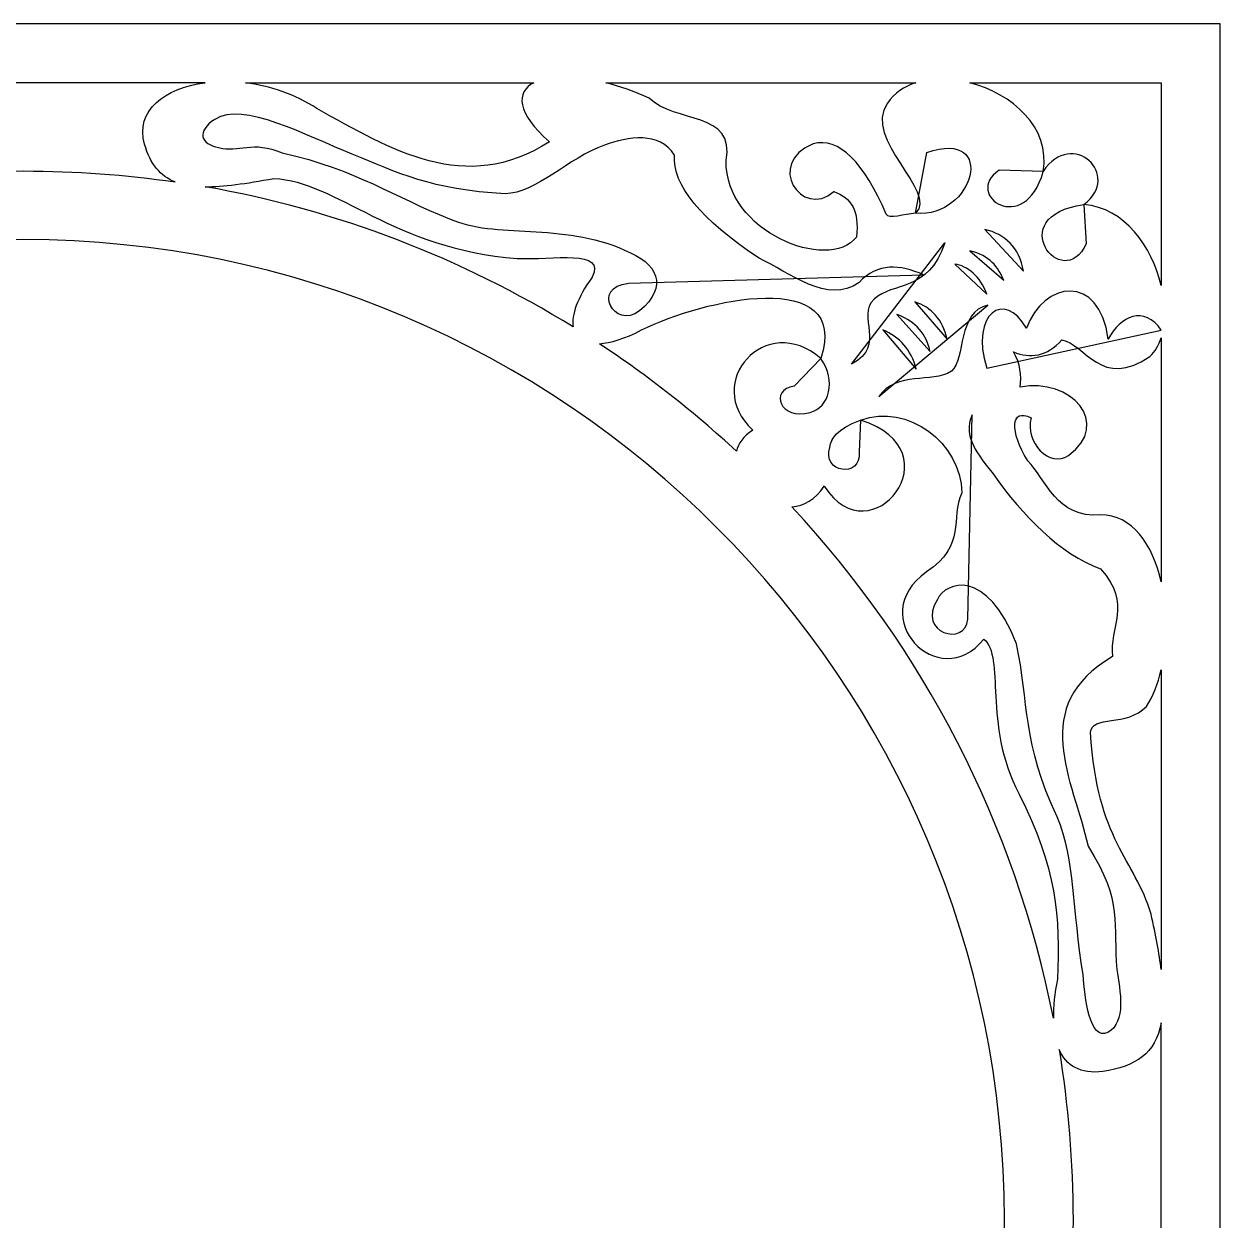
# Model space of a CAD drawing. Header units: centimetres. Extents: x -11.6 to 13.8, y -13.3 to 12.1.
# Drawn here: x 1.1 to 13.8, y -0.61 to 12.09 of the extents above; entities that cross this region are included whole.
import ezdxf

# ---------------------------------------------------------------- set-up
doc = ezdxf.new("R2010")
doc.units = ezdxf.units.CM
doc.header["$MEASUREMENT"] = 0
doc.layers.add('layer 1', color=7, linetype='Continuous')

msp = doc.modelspace()

# ---------------------------------------------------------------- linework, layer by layer
at = {"layer": 'layer 1', "color": 242}
for points, knots in [([(-11.59561, 12.09114), (-11.59561, 12.09114), (13.79754, 12.09114), (13.79754, 12.09114), (13.79754, 12.09114), (13.79754, 12.09114), (13.79754, -13.30201), (13.79754, -13.30201), (13.79754, -13.30201), (13.79754, -13.30201), (-11.59561, -13.30201), (-11.59561, -13.30201), (-11.59561, -13.30201), (-11.59561, -13.30201), (-11.59561, 12.09114), (-11.59561, 12.09114)], [0, 0, 0, 0, 0.2, 0.2, 0.2, 0.2, 0.4, 0.4, 0.4, 0.4, 0.6, 0.6, 0.6, 0.6, 1, 1, 1, 1]), ([(-0.17827, 10.81393), (-0.07832, 11.17154), (-0.38869, 11.40904), (-0.82152, 11.46672), (-0.82152, 11.46672), (-0.82152, 11.46672), (3.02444, 11.46672), (3.02444, 11.46672), (3.02444, 11.46672), (2.59161, 11.40904), (2.28125, 11.17154), (2.38119, 10.81393), (2.38119, 10.81393), (2.44472, 10.60159), (2.54657, 10.47636), (2.7053, 10.41371), (2.7053, 10.41371), (2.18121, 10.49002), (1.64564, 10.53008), (1.10096, 10.53008), (1.10096, 10.53008), (0.55681, 10.53008), (0.02175, 10.49009), (-0.50185, 10.41392), (-0.50185, 10.41392), (-0.34342, 10.47665), (-0.24172, 10.60183), (-0.17827, 10.81393)], [0, 0, 0, 0, 0.125, 0.125, 0.125, 0.125, 0.25, 0.25, 0.25, 0.25, 0.375, 0.375, 0.375, 0.375, 0.5, 0.5, 0.5, 0.5, 0.625, 0.625, 0.625, 0.625, 0.75, 0.75, 0.75, 0.75, 1, 1, 1, 1]), ([(3.45339, 11.46672), (3.71075, 11.43489), (3.97768, 11.34635), (4.21014, 11.19177), (4.21014, 11.19177), (5.00316, 10.75632), (5.77763, 10.26668), (6.68002, 10.83893), (6.68002, 10.83893), (6.32551, 11.1497), (6.32077, 11.36709), (6.51347, 11.46672), (6.51347, 11.46672), (6.51347, 11.46672), (3.45339, 11.46672), (3.45339, 11.46672)], [0, 0, 0, 0, 0.2, 0.2, 0.2, 0.2, 0.4, 0.4, 0.4, 0.4, 0.6, 0.6, 0.6, 0.6, 1, 1, 1, 1]), ([(7.27824, 11.46672), (7.42438, 11.4295), (7.58006, 11.37503), (7.73853, 11.30203), (7.73853, 11.30203), (8.01051, 11.03464), (8.65745, 11.16563), (8.55447, 10.64046), (8.55447, 10.64046), (8.53973, 9.888), (9.63839, 9.44733), (9.93824, 9.82764), (9.93824, 9.82764), (9.9702, 10.11877), (9.88088, 10.24176), (9.69773, 10.31108), (9.69773, 10.31108), (9.35483, 10.01542), (8.96505, 10.61479), (9.47924, 10.81687), (9.47924, 10.81687), (9.74801, 10.8978), (10.02253, 10.61471), (10.25441, 10.0715), (10.25441, 10.0715), (10.27828, 10.01559), (10.44751, 10.0723), (10.56542, 10.08107), (10.56542, 10.08107), (10.8057, 10.31715), (9.99486, 10.86387), (10.26628, 11.25128), (10.26628, 11.25128), (10.33991, 11.35668), (10.44591, 11.42695), (10.56914, 11.46672), (10.56914, 11.46672), (10.56914, 11.46672), (7.27824, 11.46672), (7.27824, 11.46672)], [0, 0, 0, 0, 0.09090909, 0.09090909, 0.09090909, 0.09090909, 0.18181818, 0.18181818, 0.18181818, 0.18181818, 0.27272727, 0.27272727, 0.27272727, 0.27272727, 0.36363636, 0.36363636, 0.36363636, 0.36363636, 0.45454545, 0.45454545, 0.45454545, 0.45454545, 0.54545455, 0.54545455, 0.54545455, 0.54545455, 0.63636364, 0.63636364, 0.63636364, 0.63636364, 0.72727273, 0.72727273, 0.72727273, 0.72727273, 0.81818182, 0.81818182, 0.81818182, 0.81818182, 1, 1, 1, 1]), ([(11.14195, 11.46672), (11.58815, 11.35082), (12.00073, 10.99284), (11.92022, 10.52489), (11.92022, 10.52489), (12.22505, 10.9908), (12.76637, 10.48338), (12.35236, 10.17451), (12.35236, 10.17451), (12.78508, 10.13908), (13.07488, 9.72547), (13.17312, 9.31543), (13.17312, 9.31543), (13.17312, 9.31543), (13.17312, 11.46672), (13.17312, 11.46672), (13.17312, 11.46672), (13.17312, 11.46672), (11.14195, 11.46672), (11.14195, 11.46672)], [0, 0, 0, 0, 0.16666667, 0.16666667, 0.16666667, 0.16666667, 0.33333333, 0.33333333, 0.33333333, 0.33333333, 0.5, 0.5, 0.5, 0.5, 0.66666667, 0.66666667, 0.66666667, 0.66666667, 1, 1, 1, 1]), ([(7.52134, 9.33777), (7.11352, 9.30399), (7.3708, 8.83857), (7.63385, 9.04427), (7.63385, 9.04427), (7.95107, 9.30598), (7.82713, 9.55219), (7.47732, 9.68998), (7.47732, 9.68998), (6.80388, 9.99164), (6.10598, 9.80412), (5.61843, 10.02263), (5.61843, 10.02263), (5.02655, 10.25633), (4.64074, 10.5403), (3.84277, 10.72374), (3.84277, 10.72374), (3.52738, 10.85753), (3.38289, 10.7249), (3.16804, 10.77827), (3.16804, 10.77827), (2.97178, 10.81791), (2.93302, 10.94803), (3.12714, 11.07815), (3.12714, 11.07815), (3.41728, 11.27716), (4.10451, 10.89813), (4.58566, 10.71011), (4.58566, 10.71011), (5.06086, 10.51195), (5.42903, 10.33135), (6.20774, 10.28755), (6.20774, 10.28755), (6.53977, 10.29433), (6.87682, 10.66805), (7.26414, 10.80553), (7.26414, 10.80553), (7.5112, 10.89626), (7.84872, 10.94998), (8.0053, 10.69929), (8.0053, 10.69929), (7.98351, 10.38094), (8.28343, 10.01568), (8.90504, 9.60352), (8.90504, 9.60352), (9.22338, 9.45775), (9.6322, 9.1059), (9.96562, 9.34717), (9.96562, 9.34717), (10.16332, 9.55665), (10.39789, 9.53988), (10.64923, 9.42759), (10.64923, 9.42759), (10.64923, 9.42759), (7.52134, 9.33777), (7.52134, 9.33777)], [0, 0, 0, 0, 0.06666667, 0.06666667, 0.06666667, 0.06666667, 0.13333333, 0.13333333, 0.13333333, 0.13333333, 0.2, 0.2, 0.2, 0.2, 0.26666667, 0.26666667, 0.26666667, 0.26666667, 0.33333333, 0.33333333, 0.33333333, 0.33333333, 0.4, 0.4, 0.4, 0.4, 0.46666667, 0.46666667, 0.46666667, 0.46666667, 0.53333333, 0.53333333, 0.53333333, 0.53333333, 0.6, 0.6, 0.6, 0.6, 0.66666667, 0.66666667, 0.66666667, 0.66666667, 0.73333333, 0.73333333, 0.73333333, 0.73333333, 0.8, 0.8, 0.8, 0.8, 0.86666667, 0.86666667, 0.86666667, 0.86666667, 1, 1, 1, 1]), ([(10.56542, 10.08107), (11.1833, 10.02329), (11.442, 10.98602), (10.68589, 10.72709), (10.68589, 10.72709), (10.68589, 10.72709), (10.56542, 10.08107), (10.56542, 10.08107)], [0, 0, 0, 0, 0.33333333, 0.33333333, 0.33333333, 0.33333333, 1, 1, 1, 1]), ([(6.93147, 8.87419), (6.91146, 8.99804), (6.97268, 9.18066), (7.1317, 9.40367), (7.1317, 9.40367), (7.28882, 9.70422), (6.70938, 9.58291), (6.33751, 9.60222), (6.33751, 9.60222), (5.02009, 9.69831), (4.42182, 10.42158), (3.75391, 10.4507), (3.75391, 10.4507), (3.45502, 10.39627), (3.21529, 10.36216), (3.0234, 10.36301), (3.0234, 10.36301), (4.43414, 10.11564), (5.755, 9.60144), (6.93147, 8.87419)], [0, 0, 0, 0, 0.16666667, 0.16666667, 0.16666667, 0.16666667, 0.33333333, 0.33333333, 0.33333333, 0.33333333, 0.5, 0.5, 0.5, 0.5, 0.66666667, 0.66666667, 0.66666667, 0.66666667, 1, 1, 1, 1]), ([(11.92022, 10.52489), (11.7275, 9.82676), (11.06089, 10.27328), (11.45141, 10.53753), (11.45141, 10.53753), (11.45141, 10.53753), (11.92022, 10.52489), (11.92022, 10.52489)], [0, 0, 0, 0, 0.33333333, 0.33333333, 0.33333333, 0.33333333, 1, 1, 1, 1]), ([(12.35236, 10.17451), (11.47837, 10.05371), (12.12588, 9.21721), (12.37733, 9.75743), (12.37733, 9.75743), (12.37733, 9.75743), (12.35236, 10.17451), (12.35236, 10.17451)], [0, 0, 0, 0, 0.33333333, 0.33333333, 0.33333333, 0.33333333, 1, 1, 1, 1]), ([(11.29914, 9.91038), (11.51761, 9.85712), (11.66566, 9.72171), (11.7108, 9.46622), (11.7108, 9.46622), (11.7108, 9.46622), (11.29914, 9.91038), (11.29914, 9.91038)], [0, 0, 0, 0, 0.33333333, 0.33333333, 0.33333333, 0.33333333, 1, 1, 1, 1]), ([(1.10096, 9.80159), (6.83296, 9.80159), (11.50799, 5.12656), (11.50799, -0.60544), (11.50799, -0.60544), (11.50799, -6.33743), (6.83296, -11.01246), (1.10096, -11.01246), (1.10096, -11.01246), (-4.63103, -11.01246), (-9.30606, -6.33743), (-9.30606, -0.60544), (-9.30606, -0.60544), (-9.30606, 5.12656), (-4.63103, 9.80159), (1.10096, 9.80159)], [0, 0, 0, 0, 0.2, 0.2, 0.2, 0.2, 0.4, 0.4, 0.4, 0.4, 0.6, 0.6, 0.6, 0.6, 1, 1, 1, 1]), ([(9.88602, 8.48121), (10.26793, 8.6827), (9.92585, 8.9826), (10.12501, 9.17004), (10.12501, 9.17004), (10.31947, 9.35514), (10.70372, 9.23799), (10.8771, 9.7675), (10.8771, 9.7675), (10.8771, 9.7675), (9.88602, 8.48121), (9.88602, 8.48121)], [0, 0, 0, 0, 0.25, 0.25, 0.25, 0.25, 0.5, 0.5, 0.5, 0.5, 1, 1, 1, 1]), ([(11.14025, 9.68289), (11.35729, 9.63375), (11.43899, 9.50849), (11.50136, 9.37234), (11.50136, 9.37234), (11.50136, 9.37234), (11.14025, 9.68289), (11.14025, 9.68289)], [0, 0, 0, 0, 0.33333333, 0.33333333, 0.33333333, 0.33333333, 1, 1, 1, 1]), ([(10.98137, 9.54206), (11.11257, 9.5228), (11.25701, 9.41206), (11.32081, 9.22429), (11.32081, 9.22429), (11.32081, 9.22429), (10.98137, 9.54206), (10.98137, 9.54206)], [0, 0, 0, 0, 0.33333333, 0.33333333, 0.33333333, 0.33333333, 1, 1, 1, 1]), ([(8.6637, 7.55497), (8.68378, 7.63741), (8.73804, 7.71583), (8.83688, 7.78025), (8.83688, 7.78025), (8.29466, 8.28109), (8.97578, 9.04527), (9.561, 8.5394), (9.561, 8.5394), (9.87614, 9.51949), (8.30859, 9.16873), (7.65727, 8.84307), (7.65727, 8.84307), (7.47807, 8.74988), (7.32657, 8.70348), (7.20884, 8.6969), (7.20884, 8.6969), (7.72518, 8.35633), (8.21182, 7.9742), (8.6637, 7.55497)], [0, 0, 0, 0, 0.16666667, 0.16666667, 0.16666667, 0.16666667, 0.33333333, 0.33333333, 0.33333333, 0.33333333, 0.5, 0.5, 0.5, 0.5, 0.66666667, 0.66666667, 0.66666667, 0.66666667, 1, 1, 1, 1]), ([(11.32018, 8.43781), (11.14072, 9.02138), (11.51123, 9.27183), (11.74304, 8.86067), (11.74304, 8.86067), (11.91862, 9.35888), (12.5201, 9.45365), (12.61063, 8.74402), (12.61063, 8.74402), (12.73312, 8.99381), (12.99803, 9.1035), (13.17312, 8.84093), (13.17312, 8.84093), (13.17312, 8.84093), (11.32018, 8.43781), (11.32018, 8.43781)], [0, 0, 0, 0, 0.2, 0.2, 0.2, 0.2, 0.4, 0.4, 0.4, 0.4, 0.6, 0.6, 0.6, 0.6, 1, 1, 1, 1]), ([(10.17421, 8.13679), (10.36868, 8.40857), (10.73184, 8.27268), (10.94739, 8.40389), (10.94739, 8.40389), (11.09734, 8.53275), (11.00831, 9.04118), (11.33399, 9.10678), (11.33399, 9.10678), (11.33399, 9.10678), (10.17421, 8.13679), (10.17421, 8.13679)], [0, 0, 0, 0, 0.25, 0.25, 0.25, 0.25, 0.5, 0.5, 0.5, 0.5, 1, 1, 1, 1]), ([(10.55635, 9.14071), (10.73805, 9.082), (10.85265, 8.95062), (10.90017, 8.74657), (10.90017, 8.74657), (10.90017, 8.74657), (10.55635, 9.14071), (10.55635, 9.14071)], [0, 0, 0, 0, 0.33333333, 0.33333333, 0.33333333, 0.33333333, 1, 1, 1, 1]), ([(10.36767, 9.00653), (10.52447, 8.94519), (10.66393, 8.85304), (10.71987, 8.61239), (10.71987, 8.61239), (10.71987, 8.61239), (10.36767, 9.00653), (10.36767, 9.00653)], [0, 0, 0, 0, 0.33333333, 0.33333333, 0.33333333, 0.33333333, 1, 1, 1, 1]), ([(10.21672, 8.84301), (10.39492, 8.76963), (10.51792, 8.63546), (10.57312, 8.4279), (10.57312, 8.4279), (10.57312, 8.4279), (10.21672, 8.84301), (10.21672, 8.84301)], [0, 0, 0, 0, 0.33333333, 0.33333333, 0.33333333, 0.33333333, 1, 1, 1, 1]), ([(13.17312, 8.75833), (13.14728, 8.67885), (13.1077, 8.61154), (13.05343, 8.56276), (13.05343, 8.56276), (12.53876, 8.206), (12.36559, 8.69295), (12.11877, 8.73795), (12.11877, 8.73795), (11.95724, 8.55841), (11.78427, 8.53902), (11.60488, 8.60948), (11.60488, 8.60948), (11.67847, 8.4849), (11.69067, 8.36032), (11.67496, 8.23574), (11.67496, 8.23574), (12.21682, 8.33927), (12.65374, 7.85016), (12.18885, 7.51162), (12.18885, 7.51162), (11.98905, 7.36916), (11.72245, 7.65311), (11.79175, 7.90872), (11.79175, 7.90872), (11.56909, 8.02478), (11.56412, 7.76134), (11.75671, 7.45323), (11.75671, 7.45323), (11.9467, 7.26247), (12.06302, 6.83734), (12.52755, 6.88094), (12.52755, 6.88094), (12.8666, 6.8829), (13.08126, 6.56697), (13.17312, 6.16914), (13.17312, 6.16914), (13.17312, 6.16914), (13.17312, 8.75833), (13.17312, 8.75833)], [0, 0, 0, 0, 0.09090909, 0.09090909, 0.09090909, 0.09090909, 0.18181818, 0.18181818, 0.18181818, 0.18181818, 0.27272727, 0.27272727, 0.27272727, 0.27272727, 0.36363636, 0.36363636, 0.36363636, 0.36363636, 0.45454545, 0.45454545, 0.45454545, 0.45454545, 0.54545455, 0.54545455, 0.54545455, 0.54545455, 0.63636364, 0.63636364, 0.63636364, 0.63636364, 0.72727273, 0.72727273, 0.72727273, 0.72727273, 0.81818182, 0.81818182, 0.81818182, 0.81818182, 1, 1, 1, 1]), ([(9.561, 8.5394), (9.72619, 8.30261), (9.65085, 8.01991), (9.44598, 7.96677), (9.44598, 7.96677), (9.12665, 7.87768), (9.00878, 8.20936), (9.2774, 8.24636), (9.2774, 8.24636), (9.2774, 8.24636), (9.561, 8.5394), (9.561, 8.5394)], [0, 0, 0, 0, 0.25, 0.25, 0.25, 0.25, 0.5, 0.5, 0.5, 0.5, 1, 1, 1, 1]), ([(12.02804, 1.53795), (12.02681, 1.66092), (12.04178, 1.80018), (12.07182, 1.95227), (12.07182, 1.95227), (12.09985, 2.60631), (12.0638, 3.13982), (11.66328, 3.91439), (11.66328, 3.91439), (11.27086, 4.67759), (11.52126, 5.36714), (11.28954, 5.56118), (11.28954, 5.56118), (10.81355, 4.96829), (10.01066, 5.80171), (10.68222, 6.27362), (10.68222, 6.27362), (11.10812, 6.56731), (10.93137, 6.83422), (11.05595, 7.11453), (11.05595, 7.11453), (11.04516, 7.64356), (10.48659, 8.06933), (9.98146, 7.88536), (9.98146, 7.88536), (11.01372, 7.56273), (10.08707, 6.41027), (9.59604, 7.1846), (9.59604, 7.1846), (9.50075, 7.04141), (9.37823, 6.97659), (9.2533, 6.96596), (9.2533, 6.96596), (10.63814, 5.47594), (11.62156, 3.60838), (12.02804, 1.53795)], [0, 0, 0, 0, 0.1, 0.1, 0.1, 0.1, 0.2, 0.2, 0.2, 0.2, 0.3, 0.3, 0.3, 0.3, 0.4, 0.4, 0.4, 0.4, 0.5, 0.5, 0.5, 0.5, 0.6, 0.6, 0.6, 0.6, 0.7, 0.7, 0.7, 0.7, 0.8, 0.8, 0.8, 0.8, 1, 1, 1, 1]), ([(9.98146, 7.88536), (9.72151, 7.78915), (9.67346, 7.69294), (9.65568, 7.59672), (9.65568, 7.59672), (9.56192, 7.32874), (9.99112, 7.25913), (9.96816, 7.54738), (9.96816, 7.54738), (9.96816, 7.54738), (9.98146, 7.88536), (9.98146, 7.88536)], [0, 0, 0, 0, 0.25, 0.25, 0.25, 0.25, 0.5, 0.5, 0.5, 0.5, 1, 1, 1, 1]), ([(11.12064, 5.77442), (11.10084, 5.47618), (10.57048, 5.62412), (10.7964, 5.98212), (10.7964, 5.98212), (10.88676, 6.17343), (11.31998, 6.32343), (11.63699, 5.50963), (11.63699, 5.50963), (11.76885, 4.89612), (11.69839, 4.45195), (12.0686, 3.67513), (12.0686, 3.67513), (12.26035, 3.20051), (12.22963, 2.70786), (12.34328, 1.99895), (12.34328, 1.99895), (12.35876, 1.75661), (12.41597, 1.28805), (12.60573, 1.3862), (12.60573, 1.3862), (12.80598, 1.49433), (12.73589, 1.83075), (12.70185, 2.05302), (12.70185, 2.05302), (12.65881, 2.53237), (12.77302, 2.76916), (12.39755, 3.36263), (12.39755, 3.36263), (12.23481, 4.07832), (11.75684, 4.85088), (12.65587, 5.3751), (12.65587, 5.3751), (12.61382, 5.68548), (12.87213, 5.92978), (12.52971, 6.30624), (12.52971, 6.30624), (12.10057, 6.46302), (11.70291, 6.86783), (11.38831, 7.31548), (11.38831, 7.31548), (11.2325, 7.51352), (11.06036, 7.70952), (11.16604, 7.94025), (11.16604, 7.94025), (11.16604, 7.94025), (11.12064, 5.77442), (11.12064, 5.77442)], [0, 0, 0, 0, 0.07692308, 0.07692308, 0.07692308, 0.07692308, 0.15384615, 0.15384615, 0.15384615, 0.15384615, 0.23076923, 0.23076923, 0.23076923, 0.23076923, 0.30769231, 0.30769231, 0.30769231, 0.30769231, 0.38461538, 0.38461538, 0.38461538, 0.38461538, 0.46153846, 0.46153846, 0.46153846, 0.46153846, 0.53846154, 0.53846154, 0.53846154, 0.53846154, 0.61538462, 0.61538462, 0.61538462, 0.61538462, 0.69230769, 0.69230769, 0.69230769, 0.69230769, 0.76923077, 0.76923077, 0.76923077, 0.76923077, 0.84615385, 0.84615385, 0.84615385, 0.84615385, 1, 1, 1, 1]), ([(13.17312, 5.23556), (13.13813, 5.08719), (13.08545, 4.95265), (13.01496, 4.84531), (13.01496, 4.84531), (12.81299, 4.63026), (12.43022, 4.7567), (12.42243, 4.56844), (12.42243, 4.56844), (12.49594, 3.41048), (12.89085, 3.23014), (13.0648, 2.64135), (13.0648, 2.64135), (13.11598, 2.41758), (13.15212, 2.22275), (13.17312, 2.0531), (13.17312, 2.0531), (13.17312, 2.0531), (13.17312, 5.23556), (13.17312, 5.23556)], [0, 0, 0, 0, 0.16666667, 0.16666667, 0.16666667, 0.16666667, 0.33333333, 0.33333333, 0.33333333, 0.33333333, 0.5, 0.5, 0.5, 0.5, 0.66666667, 0.66666667, 0.66666667, 0.66666667, 1, 1, 1, 1]), ([(13.17312, -2.69313), (13.10929, -2.36927), (12.90421, -2.23062), (12.55249, -2.17698), (12.55249, -2.17698), (12.31696, -2.14862), (12.16599, -2.23634), (12.08916, -2.40925), (12.08916, -2.40925), (12.18554, -1.82181), (12.23648, -1.21943), (12.23648, -0.60544), (12.23648, -0.60544), (12.23648, 0.01141), (12.18505, 0.61655), (12.08779, 1.20658), (12.08779, 1.20658), (12.16419, 1.03162), (12.31556, 0.94267), (12.55249, 0.9712), (12.55249, 0.9712), (12.90421, 1.02484), (13.10929, 1.1635), (13.17312, 1.48737), (13.17312, 1.48737), (13.17312, 1.48737), (13.17312, -2.69313), (13.17312, -2.69313)], [0, 0, 0, 0, 0.125, 0.125, 0.125, 0.125, 0.25, 0.25, 0.25, 0.25, 0.375, 0.375, 0.375, 0.375, 0.5, 0.5, 0.5, 0.5, 0.625, 0.625, 0.625, 0.625, 0.75, 0.75, 0.75, 0.75, 1, 1, 1, 1])]:
    msp.add_open_spline(points, degree=3, knots=knots, dxfattribs=at)
at = {"layer": 'layer 1', "color": 242, "lineweight": 9}
for points, knots in [([(-11.59561, 12.09114), (-11.59561, 12.09114), (13.79754, 12.09114), (13.79754, 12.09114), (13.79754, 12.09114), (13.79754, 12.09114), (13.79754, -13.30201), (13.79754, -13.30201), (13.79754, -13.30201), (13.79754, -13.30201), (-11.59561, -13.30201), (-11.59561, -13.30201), (-11.59561, -13.30201), (-11.59561, -13.30201), (-11.59561, 12.09114), (-11.59561, 12.09114)], [0, 0, 0, 0, 0.2, 0.2, 0.2, 0.2, 0.4, 0.4, 0.4, 0.4, 0.6, 0.6, 0.6, 0.6, 1, 1, 1, 1]), ([(-0.17827, 10.81393), (-0.07832, 11.17154), (-0.38869, 11.40904), (-0.82152, 11.46672), (-0.82152, 11.46672), (-0.82152, 11.46672), (3.02444, 11.46672), (3.02444, 11.46672), (3.02444, 11.46672), (2.59161, 11.40904), (2.28125, 11.17154), (2.38119, 10.81393), (2.38119, 10.81393), (2.44472, 10.60159), (2.54657, 10.47636), (2.7053, 10.41371), (2.7053, 10.41371), (2.18121, 10.49002), (1.64564, 10.53008), (1.10096, 10.53008), (1.10096, 10.53008), (0.55681, 10.53008), (0.02175, 10.49009), (-0.50185, 10.41392), (-0.50185, 10.41392), (-0.34342, 10.47665), (-0.24172, 10.60183), (-0.17827, 10.81393)], [0, 0, 0, 0, 0.125, 0.125, 0.125, 0.125, 0.25, 0.25, 0.25, 0.25, 0.375, 0.375, 0.375, 0.375, 0.5, 0.5, 0.5, 0.5, 0.625, 0.625, 0.625, 0.625, 0.75, 0.75, 0.75, 0.75, 1, 1, 1, 1]), ([(3.45339, 11.46672), (3.71075, 11.43489), (3.97768, 11.34635), (4.21014, 11.19177), (4.21014, 11.19177), (5.00316, 10.75632), (5.77763, 10.26668), (6.68002, 10.83893), (6.68002, 10.83893), (6.32551, 11.1497), (6.32077, 11.36709), (6.51347, 11.46672), (6.51347, 11.46672), (6.51347, 11.46672), (3.45339, 11.46672), (3.45339, 11.46672)], [0, 0, 0, 0, 0.2, 0.2, 0.2, 0.2, 0.4, 0.4, 0.4, 0.4, 0.6, 0.6, 0.6, 0.6, 1, 1, 1, 1]), ([(7.27824, 11.46672), (7.42438, 11.4295), (7.58006, 11.37503), (7.73853, 11.30203), (7.73853, 11.30203), (8.01051, 11.03464), (8.65745, 11.16563), (8.55447, 10.64046), (8.55447, 10.64046), (8.53973, 9.888), (9.63839, 9.44733), (9.93824, 9.82764), (9.93824, 9.82764), (9.9702, 10.11877), (9.88088, 10.24176), (9.69773, 10.31108), (9.69773, 10.31108), (9.35483, 10.01542), (8.96505, 10.61479), (9.47924, 10.81687), (9.47924, 10.81687), (9.74801, 10.8978), (10.02253, 10.61471), (10.25441, 10.0715), (10.25441, 10.0715), (10.27828, 10.01559), (10.44751, 10.0723), (10.56542, 10.08107), (10.56542, 10.08107), (10.8057, 10.31715), (9.99486, 10.86387), (10.26628, 11.25128), (10.26628, 11.25128), (10.33991, 11.35668), (10.44591, 11.42695), (10.56914, 11.46672), (10.56914, 11.46672), (10.56914, 11.46672), (7.27824, 11.46672), (7.27824, 11.46672)], [0, 0, 0, 0, 0.09090909, 0.09090909, 0.09090909, 0.09090909, 0.18181818, 0.18181818, 0.18181818, 0.18181818, 0.27272727, 0.27272727, 0.27272727, 0.27272727, 0.36363636, 0.36363636, 0.36363636, 0.36363636, 0.45454545, 0.45454545, 0.45454545, 0.45454545, 0.54545455, 0.54545455, 0.54545455, 0.54545455, 0.63636364, 0.63636364, 0.63636364, 0.63636364, 0.72727273, 0.72727273, 0.72727273, 0.72727273, 0.81818182, 0.81818182, 0.81818182, 0.81818182, 1, 1, 1, 1]), ([(11.14195, 11.46672), (11.58815, 11.35082), (12.00073, 10.99284), (11.92022, 10.52489), (11.92022, 10.52489), (12.22505, 10.9908), (12.76637, 10.48338), (12.35236, 10.17451), (12.35236, 10.17451), (12.78508, 10.13908), (13.07488, 9.72547), (13.17312, 9.31543), (13.17312, 9.31543), (13.17312, 9.31543), (13.17312, 11.46672), (13.17312, 11.46672), (13.17312, 11.46672), (13.17312, 11.46672), (11.14195, 11.46672), (11.14195, 11.46672)], [0, 0, 0, 0, 0.16666667, 0.16666667, 0.16666667, 0.16666667, 0.33333333, 0.33333333, 0.33333333, 0.33333333, 0.5, 0.5, 0.5, 0.5, 0.66666667, 0.66666667, 0.66666667, 0.66666667, 1, 1, 1, 1]), ([(7.52134, 9.33777), (7.11352, 9.30399), (7.3708, 8.83857), (7.63385, 9.04427), (7.63385, 9.04427), (7.95107, 9.30598), (7.82713, 9.55219), (7.47732, 9.68998), (7.47732, 9.68998), (6.80388, 9.99164), (6.10598, 9.80412), (5.61843, 10.02263), (5.61843, 10.02263), (5.02655, 10.25633), (4.64074, 10.5403), (3.84277, 10.72374), (3.84277, 10.72374), (3.52738, 10.85753), (3.38289, 10.7249), (3.16804, 10.77827), (3.16804, 10.77827), (2.97178, 10.81791), (2.93302, 10.94803), (3.12714, 11.07815), (3.12714, 11.07815), (3.41728, 11.27716), (4.10451, 10.89813), (4.58566, 10.71011), (4.58566, 10.71011), (5.06086, 10.51195), (5.42903, 10.33135), (6.20774, 10.28755), (6.20774, 10.28755), (6.53977, 10.29433), (6.87682, 10.66805), (7.26414, 10.80553), (7.26414, 10.80553), (7.5112, 10.89626), (7.84872, 10.94998), (8.0053, 10.69929), (8.0053, 10.69929), (7.98351, 10.38094), (8.28343, 10.01568), (8.90504, 9.60352), (8.90504, 9.60352), (9.22338, 9.45775), (9.6322, 9.1059), (9.96562, 9.34717), (9.96562, 9.34717), (10.16332, 9.55665), (10.39789, 9.53988), (10.64923, 9.42759)], [0, 0, 0, 0, 0.07142857, 0.07142857, 0.07142857, 0.07142857, 0.14285714, 0.14285714, 0.14285714, 0.14285714, 0.21428571, 0.21428571, 0.21428571, 0.21428571, 0.28571429, 0.28571429, 0.28571429, 0.28571429, 0.35714286, 0.35714286, 0.35714286, 0.35714286, 0.42857143, 0.42857143, 0.42857143, 0.42857143, 0.5, 0.5, 0.5, 0.5, 0.57142857, 0.57142857, 0.57142857, 0.57142857, 0.64285714, 0.64285714, 0.64285714, 0.64285714, 0.71428571, 0.71428571, 0.71428571, 0.71428571, 0.78571429, 0.78571429, 0.78571429, 0.78571429, 0.85714286, 0.85714286, 0.85714286, 0.85714286, 1, 1, 1, 1]), ([(6.93147, 8.87419), (6.91146, 8.99804), (6.97268, 9.18066), (7.1317, 9.40367), (7.1317, 9.40367), (7.28882, 9.70422), (6.70938, 9.58291), (6.33751, 9.60222), (6.33751, 9.60222), (5.02009, 9.69831), (4.42182, 10.42158), (3.75391, 10.4507), (3.75391, 10.4507), (3.45502, 10.39627), (3.21529, 10.36216), (3.0234, 10.36301), (3.0234, 10.36301), (4.43414, 10.11564), (5.755, 9.60144), (6.93147, 8.87419)], [0, 0, 0, 0, 0.16666667, 0.16666667, 0.16666667, 0.16666667, 0.33333333, 0.33333333, 0.33333333, 0.33333333, 0.5, 0.5, 0.5, 0.5, 0.66666667, 0.66666667, 0.66666667, 0.66666667, 1, 1, 1, 1]), ([(1.10096, 9.80159), (6.83296, 9.80159), (11.50799, 5.12656), (11.50799, -0.60544), (11.50799, -0.60544), (11.50799, -6.33743), (6.83296, -11.01246), (1.10096, -11.01246), (1.10096, -11.01246), (-4.63103, -11.01246), (-9.30606, -6.33743), (-9.30606, -0.60544), (-9.30606, -0.60544), (-9.30606, 5.12656), (-4.63103, 9.80159), (1.10096, 9.80159)], [0, 0, 0, 0, 0.2, 0.2, 0.2, 0.2, 0.4, 0.4, 0.4, 0.4, 0.6, 0.6, 0.6, 0.6, 1, 1, 1, 1]), ([(9.88602, 8.48121), (10.26793, 8.6827), (9.92585, 8.9826), (10.12501, 9.17004), (10.12501, 9.17004), (10.31947, 9.35514), (10.70372, 9.23799), (10.8771, 9.7675)], [0, 0, 0, 0, 0.33333333, 0.33333333, 0.33333333, 0.33333333, 1, 1, 1, 1]), ([(8.6637, 7.55497), (8.68378, 7.63741), (8.73804, 7.71583), (8.83688, 7.78025), (8.83688, 7.78025), (8.29466, 8.28109), (8.97578, 9.04527), (9.561, 8.5394), (9.561, 8.5394), (9.87614, 9.51949), (8.30859, 9.16873), (7.65727, 8.84307), (7.65727, 8.84307), (7.47807, 8.74988), (7.32657, 8.70348), (7.20884, 8.6969), (7.20884, 8.6969), (7.72518, 8.35633), (8.21182, 7.9742), (8.6637, 7.55497)], [0, 0, 0, 0, 0.16666667, 0.16666667, 0.16666667, 0.16666667, 0.33333333, 0.33333333, 0.33333333, 0.33333333, 0.5, 0.5, 0.5, 0.5, 0.66666667, 0.66666667, 0.66666667, 0.66666667, 1, 1, 1, 1]), ([(11.32018, 8.43781), (11.14072, 9.02138), (11.51123, 9.27183), (11.74304, 8.86067), (11.74304, 8.86067), (11.91862, 9.35888), (12.5201, 9.45365), (12.61063, 8.74402), (12.61063, 8.74402), (12.73312, 8.99381), (12.99803, 9.1035), (13.17312, 8.84093)], [0, 0, 0, 0, 0.25, 0.25, 0.25, 0.25, 0.5, 0.5, 0.5, 0.5, 1, 1, 1, 1]), ([(10.17421, 8.13679), (10.36868, 8.40857), (10.73184, 8.27268), (10.94739, 8.40389), (10.94739, 8.40389), (11.09734, 8.53275), (11.00831, 9.04118), (11.33399, 9.10678)], [0, 0, 0, 0, 0.33333333, 0.33333333, 0.33333333, 0.33333333, 1, 1, 1, 1]), ([(13.17312, 8.75833), (13.14728, 8.67885), (13.1077, 8.61154), (13.05343, 8.56276), (13.05343, 8.56276), (12.53876, 8.206), (12.36559, 8.69295), (12.11877, 8.73795), (12.11877, 8.73795), (11.95724, 8.55841), (11.78427, 8.53902), (11.60488, 8.60948), (11.60488, 8.60948), (11.67847, 8.4849), (11.69067, 8.36032), (11.67496, 8.23574), (11.67496, 8.23574), (12.21682, 8.33927), (12.65374, 7.85016), (12.18885, 7.51162), (12.18885, 7.51162), (11.98905, 7.36916), (11.72245, 7.65311), (11.79175, 7.90872), (11.79175, 7.90872), (11.56909, 8.02478), (11.56412, 7.76134), (11.75671, 7.45323), (11.75671, 7.45323), (11.9467, 7.26247), (12.06302, 6.83734), (12.52755, 6.88094), (12.52755, 6.88094), (12.8666, 6.8829), (13.08126, 6.56697), (13.17312, 6.16914), (13.17312, 6.16914), (13.17312, 6.16914), (13.17312, 8.75833), (13.17312, 8.75833)], [0, 0, 0, 0, 0.09090909, 0.09090909, 0.09090909, 0.09090909, 0.18181818, 0.18181818, 0.18181818, 0.18181818, 0.27272727, 0.27272727, 0.27272727, 0.27272727, 0.36363636, 0.36363636, 0.36363636, 0.36363636, 0.45454545, 0.45454545, 0.45454545, 0.45454545, 0.54545455, 0.54545455, 0.54545455, 0.54545455, 0.63636364, 0.63636364, 0.63636364, 0.63636364, 0.72727273, 0.72727273, 0.72727273, 0.72727273, 0.81818182, 0.81818182, 0.81818182, 0.81818182, 1, 1, 1, 1]), ([(9.561, 8.5394), (9.72619, 8.30261), (9.65085, 8.01991), (9.44598, 7.96677), (9.44598, 7.96677), (9.12665, 7.87768), (9.00878, 8.20936), (9.2774, 8.24636)], [0, 0, 0, 0, 0.33333333, 0.33333333, 0.33333333, 0.33333333, 1, 1, 1, 1]), ([(12.02804, 1.53795), (12.02681, 1.66092), (12.04178, 1.80018), (12.07182, 1.95227), (12.07182, 1.95227), (12.09985, 2.60631), (12.0638, 3.13982), (11.66328, 3.91439), (11.66328, 3.91439), (11.27086, 4.67759), (11.52126, 5.36714), (11.28954, 5.56118), (11.28954, 5.56118), (10.81355, 4.96829), (10.01066, 5.80171), (10.68222, 6.27362), (10.68222, 6.27362), (11.10812, 6.56731), (10.93137, 6.83422), (11.05595, 7.11453), (11.05595, 7.11453), (11.04516, 7.64356), (10.48659, 8.06933), (9.98146, 7.88536), (9.98146, 7.88536), (11.01372, 7.56273), (10.08707, 6.41027), (9.59604, 7.1846), (9.59604, 7.1846), (9.50075, 7.04141), (9.37823, 6.97659), (9.2533, 6.96596), (9.2533, 6.96596), (10.63814, 5.47594), (11.62156, 3.60838), (12.02804, 1.53795)], [0, 0, 0, 0, 0.1, 0.1, 0.1, 0.1, 0.2, 0.2, 0.2, 0.2, 0.3, 0.3, 0.3, 0.3, 0.4, 0.4, 0.4, 0.4, 0.5, 0.5, 0.5, 0.5, 0.6, 0.6, 0.6, 0.6, 0.7, 0.7, 0.7, 0.7, 0.8, 0.8, 0.8, 0.8, 1, 1, 1, 1]), ([(9.98146, 7.88536), (9.72151, 7.78915), (9.67346, 7.69294), (9.65568, 7.59672), (9.65568, 7.59672), (9.56192, 7.32874), (9.99112, 7.25913), (9.96816, 7.54738)], [0, 0, 0, 0, 0.33333333, 0.33333333, 0.33333333, 0.33333333, 1, 1, 1, 1]), ([(11.12064, 5.77442), (11.10084, 5.47618), (10.57048, 5.62412), (10.7964, 5.98212), (10.7964, 5.98212), (10.88676, 6.17343), (11.31998, 6.32343), (11.63699, 5.50963), (11.63699, 5.50963), (11.76885, 4.89612), (11.69839, 4.45195), (12.0686, 3.67513), (12.0686, 3.67513), (12.26035, 3.20051), (12.22963, 2.70786), (12.34328, 1.99895), (12.34328, 1.99895), (12.35876, 1.75661), (12.41597, 1.28805), (12.60573, 1.3862), (12.60573, 1.3862), (12.80598, 1.49433), (12.73589, 1.83075), (12.70185, 2.05302), (12.70185, 2.05302), (12.65881, 2.53237), (12.77302, 2.76916), (12.39755, 3.36263), (12.39755, 3.36263), (12.23481, 4.07832), (11.75684, 4.85088), (12.65587, 5.3751), (12.65587, 5.3751), (12.61382, 5.68548), (12.87213, 5.92978), (12.52971, 6.30624), (12.52971, 6.30624), (12.10057, 6.46302), (11.70291, 6.86783), (11.38831, 7.31548), (11.38831, 7.31548), (11.2325, 7.51352), (11.06036, 7.70952), (11.16604, 7.94025)], [0, 0, 0, 0, 0.08333333, 0.08333333, 0.08333333, 0.08333333, 0.16666667, 0.16666667, 0.16666667, 0.16666667, 0.25, 0.25, 0.25, 0.25, 0.33333333, 0.33333333, 0.33333333, 0.33333333, 0.41666667, 0.41666667, 0.41666667, 0.41666667, 0.5, 0.5, 0.5, 0.5, 0.58333333, 0.58333333, 0.58333333, 0.58333333, 0.66666667, 0.66666667, 0.66666667, 0.66666667, 0.75, 0.75, 0.75, 0.75, 0.83333333, 0.83333333, 0.83333333, 0.83333333, 1, 1, 1, 1]), ([(13.17312, 5.23556), (13.13813, 5.08719), (13.08545, 4.95265), (13.01496, 4.84531), (13.01496, 4.84531), (12.81299, 4.63026), (12.43022, 4.7567), (12.42243, 4.56844), (12.42243, 4.56844), (12.49594, 3.41048), (12.89085, 3.23014), (13.0648, 2.64135), (13.0648, 2.64135), (13.11598, 2.41758), (13.15212, 2.22275), (13.17312, 2.0531), (13.17312, 2.0531), (13.17312, 2.0531), (13.17312, 5.23556), (13.17312, 5.23556)], [0, 0, 0, 0, 0.16666667, 0.16666667, 0.16666667, 0.16666667, 0.33333333, 0.33333333, 0.33333333, 0.33333333, 0.5, 0.5, 0.5, 0.5, 0.66666667, 0.66666667, 0.66666667, 0.66666667, 1, 1, 1, 1]), ([(13.17312, -2.69313), (13.10929, -2.36927), (12.90421, -2.23062), (12.55249, -2.17698), (12.55249, -2.17698), (12.31696, -2.14862), (12.16599, -2.23634), (12.08916, -2.40925), (12.08916, -2.40925), (12.18554, -1.82181), (12.23648, -1.21943), (12.23648, -0.60544), (12.23648, -0.60544), (12.23648, 0.01141), (12.18505, 0.61655), (12.08779, 1.20658), (12.08779, 1.20658), (12.16419, 1.03162), (12.31556, 0.94267), (12.55249, 0.9712), (12.55249, 0.9712), (12.90421, 1.02484), (13.10929, 1.1635), (13.17312, 1.48737), (13.17312, 1.48737), (13.17312, 1.48737), (13.17312, -2.69313), (13.17312, -2.69313)], [0, 0, 0, 0, 0.125, 0.125, 0.125, 0.125, 0.25, 0.25, 0.25, 0.25, 0.375, 0.375, 0.375, 0.375, 0.5, 0.5, 0.5, 0.5, 0.625, 0.625, 0.625, 0.625, 0.75, 0.75, 0.75, 0.75, 1, 1, 1, 1])]:
    msp.add_open_spline(points, degree=3, knots=knots, dxfattribs=at)
for points in [[(10.56542, 10.08107), (11.1833, 10.02329), (11.442, 10.98602), (10.68589, 10.72709)], [(11.92022, 10.52489), (11.7275, 9.82676), (11.06089, 10.27328), (11.45141, 10.53753)], [(12.35236, 10.17451), (11.47837, 10.05371), (12.12588, 9.21721), (12.37733, 9.75743)], [(11.29914, 9.91038), (11.51761, 9.85712), (11.66566, 9.72171), (11.7108, 9.46622)], [(11.14025, 9.68289), (11.35729, 9.63375), (11.43899, 9.50849), (11.50136, 9.37234)], [(10.98137, 9.54206), (11.11257, 9.5228), (11.25701, 9.41206), (11.32081, 9.22429)], [(10.55635, 9.14071), (10.73805, 9.082), (10.85265, 8.95062), (10.90017, 8.74657)], [(10.36767, 9.00653), (10.52447, 8.94519), (10.66393, 8.85304), (10.71987, 8.61239)], [(10.21672, 8.84301), (10.39492, 8.76963), (10.51792, 8.63546), (10.57312, 8.4279)]]:
    msp.add_open_spline(points, degree=3, dxfattribs=at)

doc.saveas('drawing.dxf')
